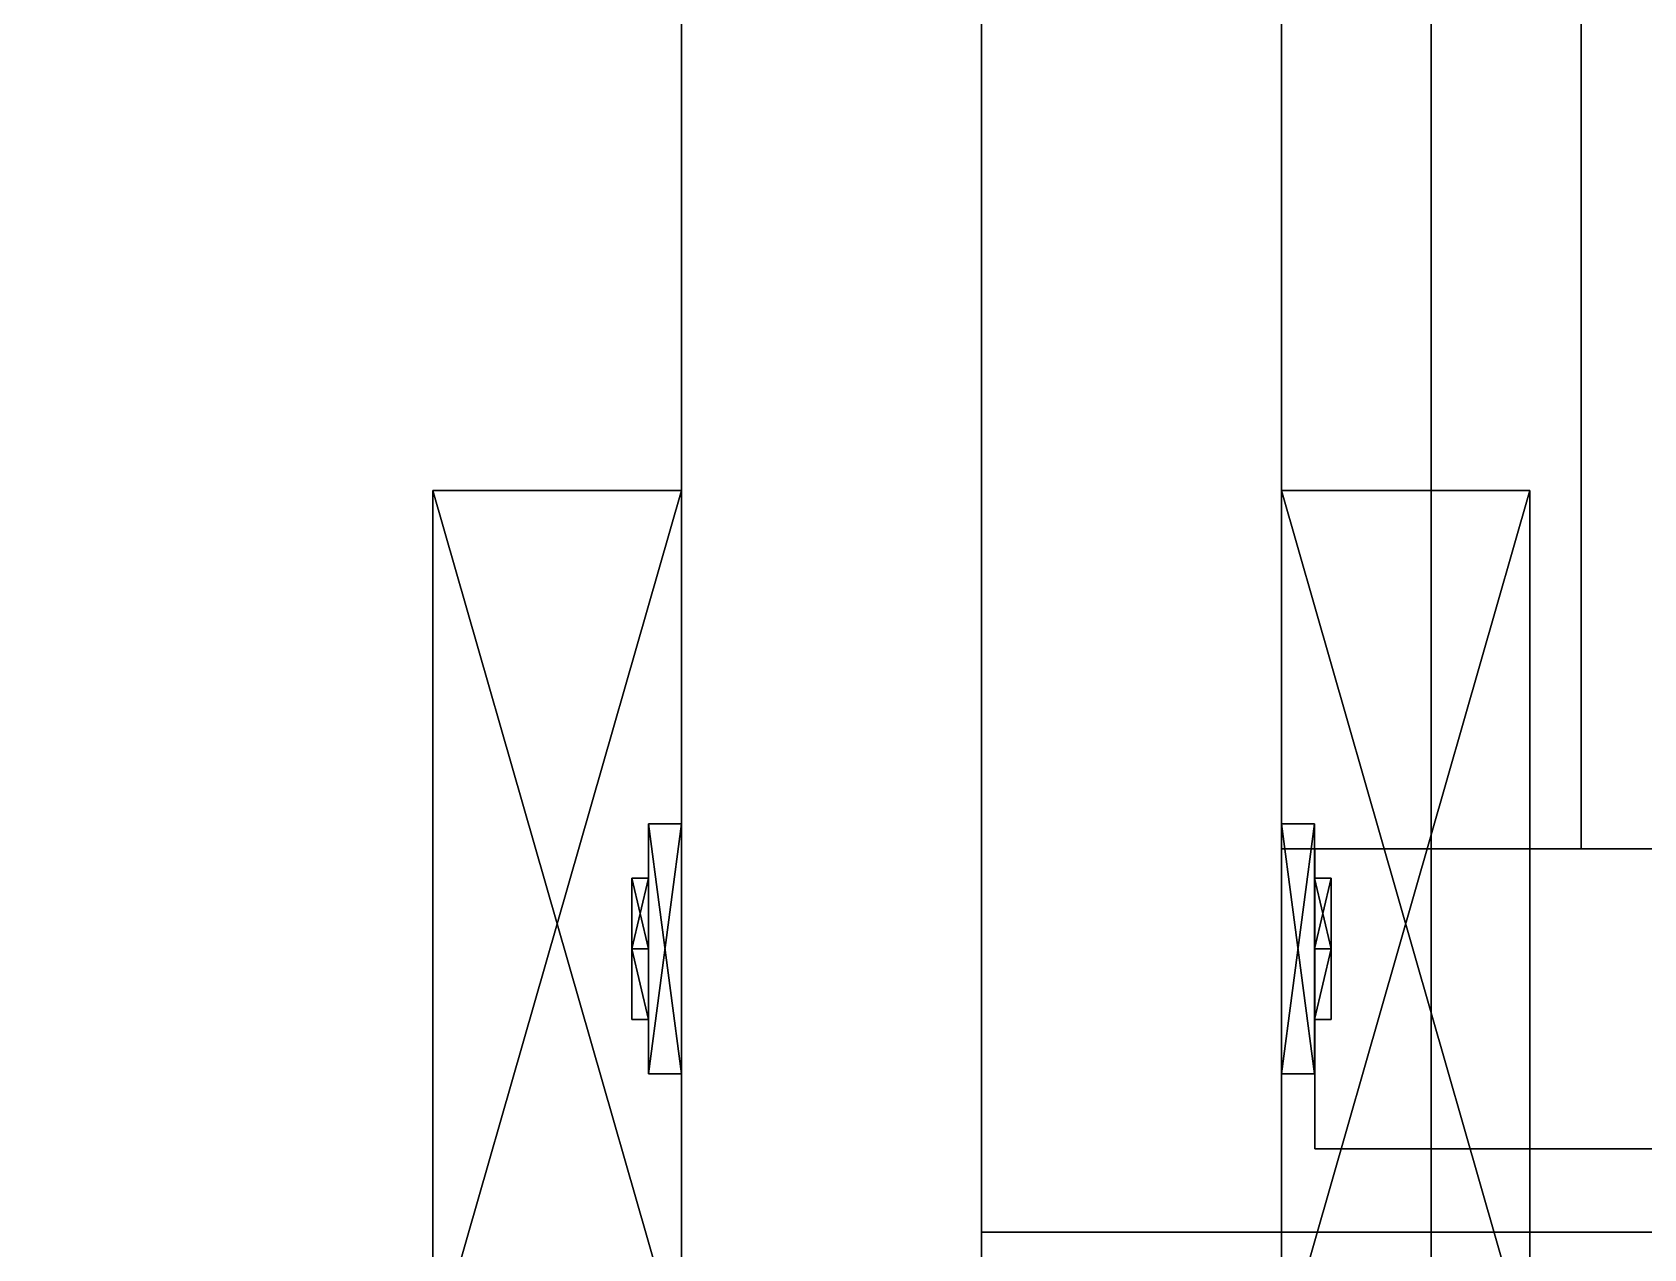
# Model space of a CAD drawing. Extents: x 0 to 6014, y -2463 to 0.
# Drawn here: x 1601 to 1697.8, y -611 to -538 of the extents above; entities that cross this region are included whole.
import ezdxf

# ---------------------------------------------------------------- set-up
doc = ezdxf.new("R2010")
doc.units = 0
for name, color, linetype in [('LAYER0', 7, 'CONTINUOUS'), ('LAYER1', 7, 'CONTINUOUS'), ('LAYER179', 7, 'CONTINUOUS'), ('LAYER180', 7, 'CONTINUOUS'), ('LAYER182', 7, 'CONTINUOUS'), ('LAYER209', 253, 'CONTINUOUS'), ('LAYER211', 253, 'CONTINUOUS'), ('LAYER227', 7, 'CONTINUOUS'), ('LAYER228', 7, 'CONTINUOUS'), ('LAYER230', 7, 'CONTINUOUS'), ('LAYER244', 251, 'CONTINUOUS'), ('LAYER278', 251, 'CONTINUOUS'), ('LAYER279', 251, 'CONTINUOUS'), ('LAYER288', 34, 'CONTINUOUS'), ('LAYER301', 34, 'CONTINUOUS'), ('LAYER302', 34, 'CONTINUOUS'), ('LAYER304', 34, 'CONTINUOUS'), ('LAYER314', 253, 'CONTINUOUS'), ('LAYER316', 253, 'CONTINUOUS'), ('LAYER319', 253, 'CONTINUOUS'), ('LAYER380', 34, 'CONTINUOUS'), ('LAYER383', 7, 'CONTINUOUS'), ('LAYER394', 7, 'CONTINUOUS'), ('LAYER404', 7, 'CONTINUOUS'), ('LAYER407', 7, 'CONTINUOUS'), ('LAYER565', 7, 'CONTINUOUS')]:
    doc.layers.add(name, color=color, linetype=linetype)

msp = doc.modelspace()

# ---------------------------------------------------------------- linework, layer by layer
at = {"layer": 'LAYER0'}
for points, invisible_edges in [([(1510, -275), (4585, -10), (2107, -1850), (1510, -275)], 7), ([(1510, -275, 5), (2107, -1850, 5), (1510, -10, 5), (1510, -275, 5)], 3), ([(1510, -10, 5), (2107, -1850, 5), (4585, -10, 5), (1510, -10, 5)], 3), ([(2107, -1850, 5), (0, -20, 5), (0, -1850, 5), (2107, -1850, 5)], 1), ([(0, -20, 5), (2107, -1850, 5), (1065, -275, 5), (0, -20, 5)], 7), ([(0, -1850), (1065, -275), (2107, -1850), (0, -1850)], 3), ([(2107, -1850), (1065, -275), (1510, -275), (2107, -1850)], 5), ([(1065, -275, 5), (2107, -1850, 5), (1510, -275, 5), (1065, -275, 5)], 3)]:
    msp.add_3dface(points, dxfattribs=dict(at, invisible_edges=invisible_edges))
at = {"layer": 'LAYER179', "invisible_edges": 1}
for points in [[(1676, -160, 2384), (2537, -630, 2384), (2537, -160, 2384), (1676, -160, 2384)], [(2537, -630, 2384), (1676, -160, 2384), (1676, -630, 2384), (2537, -630, 2384)], [(1676, -160, 2384), (1676, -630, 2366), (1676, -630, 2384), (1676, -160, 2384)], [(1676, -630, 2366), (1676, -160, 2384), (1676, -160, 2366), (1676, -630, 2366)], [(1676, -630, 2366), (2537, -160, 2366), (2537, -630, 2366), (1676, -630, 2366)], [(2537, -160, 2366), (1676, -630, 2366), (1676, -160, 2366), (2537, -160, 2366)]]:
    msp.add_3dface(points, dxfattribs=at)
at = {"layer": 'LAYER180', "invisible_edges": 1}
for points in [[(2537, -160, 1906), (1676, -630, 1906), (1676, -160, 1906), (2537, -160, 1906)], [(1676, -630, 1906), (2537, -160, 1906), (2537, -630, 1906), (1676, -630, 1906)], [(1676, -160, 1924), (1676, -630, 1906), (1676, -630, 1924), (1676, -160, 1924)], [(1676, -630, 1906), (1676, -160, 1924), (1676, -160, 1906), (1676, -630, 1906)], [(2537, -630, 1924), (1676, -160, 1924), (1676, -630, 1924), (2537, -630, 1924)], [(1676, -160, 1924), (2537, -630, 1924), (2537, -160, 1924), (1676, -160, 1924)]]:
    msp.add_3dface(points, dxfattribs=at)
at = {"layer": 'LAYER182', "invisible_edges": 1}
for points in [[(1658, -160, 1905), (1676, -630, 1905), (1658, -630, 1905), (1658, -160, 1905)], [(1676, -630, 1905), (1658, -160, 1905), (1676, -160, 1905), (1676, -630, 1905)], [(1676, -160, 2385), (1658, -630, 2385), (1676, -630, 2385), (1676, -160, 2385)], [(1658, -630, 2385), (1676, -160, 2385), (1658, -160, 2385), (1658, -630, 2385)], [(1658, -630, 2385), (1658, -160, 1905), (1658, -630, 1905), (1658, -630, 2385)], [(1658, -160, 1905), (1658, -630, 2385), (1658, -160, 2385), (1658, -160, 1905)], [(1676, -160, 2385), (1676, -630, 1905), (1676, -160, 1905), (1676, -160, 2385)], [(1676, -630, 1905), (1676, -160, 2385), (1676, -630, 2385), (1676, -630, 1905)]]:
    msp.add_3dface(points, dxfattribs=at)
at = {"layer": 'LAYER209'}
for points in [[(1676, -565.5, 2001.217), (1690.921, -617.5, 2001.217), (1676, -617.5, 2001.217), (1676, -565.5, 2001.217)], [(1690.921, -565.5, 2001.217), (1690.921, -617.5, 2001.217), (1676, -565.5, 2001.217), (1690.921, -565.5, 2001.217)], [(1676, -565.5, 2014.783), (1690.921, -565.5, 2001.217), (1676, -565.5, 2001.217), (1676, -565.5, 2014.783)], [(1690.921, -565.5, 2014.783), (1690.921, -565.5, 2001.217), (1676, -565.5, 2014.783), (1690.921, -565.5, 2014.783)], [(1676, -617.5, 2014.783), (1690.921, -565.5, 2014.783), (1676, -565.5, 2014.783), (1676, -617.5, 2014.783)], [(1690.921, -617.5, 2014.783), (1690.921, -565.5, 2014.783), (1676, -617.5, 2014.783), (1690.921, -617.5, 2014.783)], [(1690.921, -565.5, 2001.217), (1690.921, -617.5, 2014.783), (1690.921, -617.5, 2001.217), (1690.921, -565.5, 2001.217)], [(1690.921, -565.5, 2014.783), (1690.921, -617.5, 2014.783), (1690.921, -565.5, 2001.217), (1690.921, -565.5, 2014.783)], [(1676, -585.5, 2034), (1676, -600.5, 2034), (1677.99, -600.5, 2034), (1676, -585.5, 2034)], [(1677.99, -585.5, 2034), (1676, -585.5, 2034), (1677.99, -600.5, 2034), (1677.99, -585.5, 2034)], [(1676, -585.5, 1982), (1676, -585.5, 2034), (1677.99, -585.5, 2034), (1676, -585.5, 1982)], [(1677.99, -585.5, 1982), (1676, -585.5, 1982), (1677.99, -585.5, 2034), (1677.99, -585.5, 1982)], [(1676, -600.5, 1982), (1676, -585.5, 1982), (1677.99, -585.5, 1982), (1676, -600.5, 1982)], [(1677.99, -600.5, 1982), (1676, -600.5, 1982), (1677.99, -585.5, 1982), (1677.99, -600.5, 1982)], [(1677.99, -585.5, 2034), (1677.99, -600.5, 2034), (1677.99, -600.5, 1982), (1677.99, -585.5, 2034)], [(1677.99, -585.5, 1982), (1677.99, -585.5, 2034), (1677.99, -600.5, 1982), (1677.99, -585.5, 1982)], [(1677.99, -593, 2021.291), (1678.984, -588.7573, 2026.087), (1678.984, -593, 2021.291), (1677.99, -593, 2021.291)], [(1677.99, -588.7573, 2026.087), (1678.984, -588.7573, 2026.087), (1677.99, -593, 2021.291), (1677.99, -588.7573, 2026.087)], [(1677.99, -588.7573, 2026.087), (1678.984, -593, 2030.883), (1678.984, -588.7573, 2026.087), (1677.99, -588.7573, 2026.087)], [(1677.99, -593, 2030.883), (1678.984, -593, 2030.883), (1677.99, -588.7573, 2026.087), (1677.99, -593, 2030.883)], [(1677.99, -593, 2021.291), (1677.99, -588.7573, 2026.087), (1677.99, -593, 2030.883), (1677.99, -593, 2021.291)], [(1677.99, -593, 1985.117), (1678.984, -588.7573, 1989.913), (1678.984, -593, 1985.117), (1677.99, -593, 1985.117)], [(1677.99, -588.7573, 1989.913), (1678.984, -588.7573, 1989.913), (1677.99, -593, 1985.117), (1677.99, -588.7573, 1989.913)], [(1677.99, -588.7573, 1989.913), (1678.984, -593, 1994.709), (1678.984, -588.7573, 1989.913), (1677.99, -588.7573, 1989.913)], [(1677.99, -593, 1994.709), (1678.984, -593, 1994.709), (1677.99, -588.7573, 1989.913), (1677.99, -593, 1994.709)], [(1677.99, -593, 1985.117), (1677.99, -588.7573, 1989.913), (1677.99, -593, 1994.709), (1677.99, -593, 1985.117)], [(1678.984, -597.2427, 2026.087), (1678.984, -588.7573, 2026.087), (1678.984, -593, 2030.883), (1678.984, -597.2427, 2026.087)], [(1678.984, -593, 2021.291), (1678.984, -588.7573, 2026.087), (1678.984, -597.2427, 2026.087), (1678.984, -593, 2021.291)], [(1678.984, -597.2427, 1989.913), (1678.984, -588.7573, 1989.913), (1678.984, -593, 1994.709), (1678.984, -597.2427, 1989.913)], [(1678.984, -593, 1985.117), (1678.984, -588.7573, 1989.913), (1678.984, -597.2427, 1989.913), (1678.984, -593, 1985.117)], [(1677.99, -597.2427, 2026.087), (1678.984, -593, 2021.291), (1678.984, -597.2427, 2026.087), (1677.99, -597.2427, 2026.087)], [(1677.99, -593, 2021.291), (1678.984, -593, 2021.291), (1677.99, -597.2427, 2026.087), (1677.99, -593, 2021.291)], [(1677.99, -597.2427, 2026.087), (1677.99, -593, 2021.291), (1677.99, -593, 2030.883), (1677.99, -597.2427, 2026.087)], [(1677.99, -597.2427, 2026.087), (1678.984, -593, 2030.883), (1677.99, -593, 2030.883), (1677.99, -597.2427, 2026.087)], [(1678.984, -597.2427, 2026.087), (1678.984, -593, 2030.883), (1677.99, -597.2427, 2026.087), (1678.984, -597.2427, 2026.087)], [(1677.99, -597.2427, 1989.913), (1678.984, -593, 1985.117), (1678.984, -597.2427, 1989.913), (1677.99, -597.2427, 1989.913)], [(1677.99, -593, 1985.117), (1678.984, -593, 1985.117), (1677.99, -597.2427, 1989.913), (1677.99, -593, 1985.117)], [(1677.99, -597.2427, 1989.913), (1677.99, -593, 1985.117), (1677.99, -593, 1994.709), (1677.99, -597.2427, 1989.913)], [(1677.99, -597.2427, 1989.913), (1678.984, -593, 1994.709), (1677.99, -593, 1994.709), (1677.99, -597.2427, 1989.913)], [(1678.984, -597.2427, 1989.913), (1678.984, -593, 1994.709), (1677.99, -597.2427, 1989.913), (1678.984, -597.2427, 1989.913)], [(1677.99, -600.5, 2034), (1676, -600.5, 2034), (1676, -600.5, 1982), (1677.99, -600.5, 2034)], [(1677.99, -600.5, 1982), (1677.99, -600.5, 2034), (1676, -600.5, 1982), (1677.99, -600.5, 1982)]]:
    msp.add_3dface(points, dxfattribs=at)
at = {"layer": 'LAYER211'}
for points in [[(1676, -565.5, 2275.217), (1690.921, -617.5, 2275.217), (1676, -617.5, 2275.217), (1676, -565.5, 2275.217)], [(1690.921, -565.5, 2275.217), (1690.921, -617.5, 2275.217), (1676, -565.5, 2275.217), (1690.921, -565.5, 2275.217)], [(1676, -565.5, 2288.783), (1690.921, -565.5, 2275.217), (1676, -565.5, 2275.217), (1676, -565.5, 2288.783)], [(1690.921, -565.5, 2288.783), (1690.921, -565.5, 2275.217), (1676, -565.5, 2288.783), (1690.921, -565.5, 2288.783)], [(1676, -617.5, 2288.783), (1690.921, -565.5, 2288.783), (1676, -565.5, 2288.783), (1676, -617.5, 2288.783)], [(1690.921, -617.5, 2288.783), (1690.921, -565.5, 2288.783), (1676, -617.5, 2288.783), (1690.921, -617.5, 2288.783)], [(1690.921, -565.5, 2275.217), (1690.921, -617.5, 2288.783), (1690.921, -617.5, 2275.217), (1690.921, -565.5, 2275.217)], [(1690.921, -565.5, 2288.783), (1690.921, -617.5, 2288.783), (1690.921, -565.5, 2275.217), (1690.921, -565.5, 2288.783)], [(1676, -585.5, 2308), (1676, -600.5, 2308), (1677.99, -600.5, 2308), (1676, -585.5, 2308)], [(1677.99, -585.5, 2308), (1676, -585.5, 2308), (1677.99, -600.5, 2308), (1677.99, -585.5, 2308)], [(1676, -585.5, 2256), (1676, -585.5, 2308), (1677.99, -585.5, 2308), (1676, -585.5, 2256)], [(1677.99, -585.5, 2256), (1676, -585.5, 2256), (1677.99, -585.5, 2308), (1677.99, -585.5, 2256)], [(1676, -600.5, 2256), (1676, -585.5, 2256), (1677.99, -585.5, 2256), (1676, -600.5, 2256)], [(1677.99, -600.5, 2256), (1676, -600.5, 2256), (1677.99, -585.5, 2256), (1677.99, -600.5, 2256)], [(1677.99, -585.5, 2308), (1677.99, -600.5, 2308), (1677.99, -600.5, 2256), (1677.99, -585.5, 2308)], [(1677.99, -585.5, 2256), (1677.99, -585.5, 2308), (1677.99, -600.5, 2256), (1677.99, -585.5, 2256)], [(1677.99, -593, 2295.291), (1678.984, -588.7573, 2300.087), (1678.984, -593, 2295.291), (1677.99, -593, 2295.291)], [(1677.99, -588.7573, 2300.087), (1678.984, -588.7573, 2300.087), (1677.99, -593, 2295.291), (1677.99, -588.7573, 2300.087)], [(1677.99, -588.7573, 2300.087), (1678.984, -593, 2304.883), (1678.984, -588.7573, 2300.087), (1677.99, -588.7573, 2300.087)], [(1677.99, -593, 2304.883), (1678.984, -593, 2304.883), (1677.99, -588.7573, 2300.087), (1677.99, -593, 2304.883)], [(1677.99, -593, 2295.291), (1677.99, -588.7573, 2300.087), (1677.99, -593, 2304.883), (1677.99, -593, 2295.291)], [(1677.99, -593, 2259.117), (1678.984, -588.7573, 2263.913), (1678.984, -593, 2259.117), (1677.99, -593, 2259.117)], [(1677.99, -588.7573, 2263.913), (1678.984, -588.7573, 2263.913), (1677.99, -593, 2259.117), (1677.99, -588.7573, 2263.913)], [(1677.99, -588.7573, 2263.913), (1678.984, -593, 2268.709), (1678.984, -588.7573, 2263.913), (1677.99, -588.7573, 2263.913)], [(1677.99, -593, 2268.709), (1678.984, -593, 2268.709), (1677.99, -588.7573, 2263.913), (1677.99, -593, 2268.709)], [(1677.99, -593, 2259.117), (1677.99, -588.7573, 2263.913), (1677.99, -593, 2268.709), (1677.99, -593, 2259.117)], [(1678.984, -597.2427, 2300.087), (1678.984, -588.7573, 2300.087), (1678.984, -593, 2304.883), (1678.984, -597.2427, 2300.087)], [(1678.984, -593, 2295.291), (1678.984, -588.7573, 2300.087), (1678.984, -597.2427, 2300.087), (1678.984, -593, 2295.291)], [(1678.984, -597.2427, 2263.913), (1678.984, -588.7573, 2263.913), (1678.984, -593, 2268.709), (1678.984, -597.2427, 2263.913)], [(1678.984, -593, 2259.117), (1678.984, -588.7573, 2263.913), (1678.984, -597.2427, 2263.913), (1678.984, -593, 2259.117)], [(1677.99, -597.2427, 2300.087), (1678.984, -593, 2295.291), (1678.984, -597.2427, 2300.087), (1677.99, -597.2427, 2300.087)], [(1677.99, -593, 2295.291), (1678.984, -593, 2295.291), (1677.99, -597.2427, 2300.087), (1677.99, -593, 2295.291)], [(1677.99, -597.2427, 2300.087), (1677.99, -593, 2295.291), (1677.99, -593, 2304.883), (1677.99, -597.2427, 2300.087)], [(1677.99, -597.2427, 2300.087), (1678.984, -593, 2304.883), (1677.99, -593, 2304.883), (1677.99, -597.2427, 2300.087)], [(1678.984, -597.2427, 2300.087), (1678.984, -593, 2304.883), (1677.99, -597.2427, 2300.087), (1678.984, -597.2427, 2300.087)], [(1677.99, -597.2427, 2263.913), (1678.984, -593, 2259.117), (1678.984, -597.2427, 2263.913), (1677.99, -597.2427, 2263.913)], [(1677.99, -593, 2259.117), (1678.984, -593, 2259.117), (1677.99, -597.2427, 2263.913), (1677.99, -593, 2259.117)], [(1677.99, -597.2427, 2263.913), (1677.99, -593, 2259.117), (1677.99, -593, 2268.709), (1677.99, -597.2427, 2263.913)], [(1677.99, -597.2427, 2263.913), (1678.984, -593, 2268.709), (1677.99, -593, 2268.709), (1677.99, -597.2427, 2263.913)], [(1678.984, -597.2427, 2263.913), (1678.984, -593, 2268.709), (1677.99, -597.2427, 2263.913), (1678.984, -597.2427, 2263.913)], [(1677.99, -600.5, 2308), (1676, -600.5, 2308), (1676, -600.5, 2256), (1677.99, -600.5, 2308)], [(1677.99, -600.5, 2256), (1677.99, -600.5, 2308), (1676, -600.5, 2256), (1677.99, -600.5, 2256)]]:
    msp.add_3dface(points, dxfattribs=at)
at = {"layer": 'LAYER227', "invisible_edges": 1}
for points in [[(1694, -160, 1886), (2418, -587, 1886), (2418, -160, 1886), (1694, -160, 1886)], [(2418, -587, 1886), (1694, -160, 1886), (1694, -587, 1886), (2418, -587, 1886)], [(1694, -160, 1886), (1694, -587, 1868), (1694, -587, 1886), (1694, -160, 1886)], [(1694, -587, 1868), (1694, -160, 1886), (1694, -160, 1868), (1694, -587, 1868)], [(1694, -587, 1868), (2418, -160, 1868), (2418, -587, 1868), (1694, -587, 1868)], [(2418, -160, 1868), (1694, -587, 1868), (1694, -160, 1868), (2418, -160, 1868)], [(1694, -587, 1868), (2418, -587, 1886), (1694, -587, 1886), (1694, -587, 1868)], [(2418, -587, 1886), (1694, -587, 1868), (2418, -587, 1868), (2418, -587, 1886)]]:
    msp.add_3dface(points, dxfattribs=at)
at = {"layer": 'LAYER228', "invisible_edges": 1}
for points in [[(2418, -160, 1488), (1694, -587, 1488), (1694, -160, 1488), (2418, -160, 1488)], [(1694, -587, 1488), (2418, -160, 1488), (2418, -587, 1488), (1694, -587, 1488)], [(1694, -160, 1506), (1694, -587, 1488), (1694, -587, 1506), (1694, -160, 1506)], [(1694, -587, 1488), (1694, -160, 1506), (1694, -160, 1488), (1694, -587, 1488)], [(2418, -587, 1506), (1694, -160, 1506), (1694, -587, 1506), (2418, -587, 1506)], [(1694, -160, 1506), (2418, -587, 1506), (2418, -160, 1506), (1694, -160, 1506)], [(2418, -587, 1506), (1694, -587, 1488), (2418, -587, 1488), (2418, -587, 1506)], [(1694, -587, 1488), (2418, -587, 1506), (1694, -587, 1506), (1694, -587, 1488)]]:
    msp.add_3dface(points, dxfattribs=at)
at = {"layer": 'LAYER230', "invisible_edges": 1}
for points in [[(1676, -160, 1487), (1694, -587, 1487), (1676, -587, 1487), (1676, -160, 1487)], [(1694, -587, 1487), (1676, -160, 1487), (1694, -160, 1487), (1694, -587, 1487)], [(1694, -160, 1887), (1676, -587, 1887), (1694, -587, 1887), (1694, -160, 1887)], [(1676, -587, 1887), (1694, -160, 1887), (1676, -160, 1887), (1676, -587, 1887)], [(1676, -587, 1887), (1676, -160, 1487), (1676, -587, 1487), (1676, -587, 1887)], [(1676, -160, 1487), (1676, -587, 1887), (1676, -160, 1887), (1676, -160, 1487)], [(1694, -160, 1887), (1694, -587, 1487), (1694, -160, 1487), (1694, -160, 1887)], [(1694, -587, 1487), (1694, -160, 1887), (1694, -587, 1887), (1694, -587, 1487)], [(1676, -587, 1887), (1694, -587, 1487), (1694, -587, 1887), (1676, -587, 1887)], [(1694, -587, 1487), (1676, -587, 1887), (1676, -587, 1487), (1694, -587, 1487)]]:
    msp.add_3dface(points, dxfattribs=at)
at = {"layer": 'LAYER244', "invisible_edges": 1}
for points in [[(2434, -587, 1491), (1678, -587, 1884), (2434, -587, 1884), (2434, -587, 1491)], [(1678, -587, 1884), (2434, -587, 1491), (1678, -587, 1491), (1678, -587, 1884)], [(2434, -605, 1884), (1678, -587, 1884), (1678, -605, 1884), (2434, -605, 1884)], [(1678, -587, 1884), (2434, -605, 1884), (2434, -587, 1884), (1678, -587, 1884)], [(1678, -605, 1491), (1678, -587, 1884), (1678, -587, 1491), (1678, -605, 1491)], [(1678, -587, 1884), (1678, -605, 1491), (1678, -605, 1884), (1678, -587, 1884)], [(2434, -587, 1491), (1678, -605, 1491), (1678, -587, 1491), (2434, -587, 1491)], [(1678, -605, 1491), (2434, -587, 1491), (2434, -605, 1491), (1678, -605, 1491)], [(1678, -605, 1491), (2434, -605, 1884), (1678, -605, 1884), (1678, -605, 1491)], [(2434, -605, 1884), (1678, -605, 1491), (2434, -605, 1491), (2434, -605, 1884)]]:
    msp.add_3dface(points, dxfattribs=at)
at = {"layer": 'LAYER278', "invisible_edges": 1}
for points in [[(1658, -500, 1487), (1676, -610, 1487), (1658, -610, 1487), (1658, -500, 1487)], [(1676, -610, 1487), (1658, -500, 1487), (1676, -500, 1487), (1676, -610, 1487)], [(1676, -500, 1887), (1658, -610, 1887), (1676, -610, 1887), (1676, -500, 1887)], [(1658, -610, 1887), (1676, -500, 1887), (1658, -500, 1887), (1658, -610, 1887)], [(1658, -610, 1887), (1658, -500, 1487), (1658, -610, 1487), (1658, -610, 1887)], [(1658, -500, 1487), (1658, -610, 1887), (1658, -500, 1887), (1658, -500, 1487)], [(1676, -500, 1887), (1676, -610, 1487), (1676, -500, 1487), (1676, -500, 1887)], [(1676, -610, 1487), (1676, -500, 1887), (1676, -610, 1887), (1676, -610, 1487)], [(1658, -610, 1887), (1676, -610, 1487), (1676, -610, 1887), (1658, -610, 1887)], [(1676, -610, 1487), (1658, -610, 1887), (1658, -610, 1487), (1676, -610, 1487)]]:
    msp.add_3dface(points, dxfattribs=at)
at = {"layer": 'LAYER279', "invisible_edges": 1}
for points in [[(1658, -160, 1487), (2436, -610, 1487), (2436, -160, 1487), (1658, -160, 1487)], [(2436, -610, 1487), (1658, -160, 1487), (1658, -610, 1487), (2436, -610, 1487)], [(1658, -160, 1487), (1658, -610, 1469), (1658, -610, 1487), (1658, -160, 1487)], [(1658, -610, 1469), (1658, -160, 1487), (1658, -160, 1469), (1658, -610, 1469)], [(1658, -610, 1469), (2436, -160, 1469), (2436, -610, 1469), (1658, -610, 1469)], [(2436, -160, 1469), (1658, -610, 1469), (1658, -160, 1469), (2436, -160, 1469)], [(1658, -610, 1469), (2436, -610, 1487), (1658, -610, 1487), (1658, -610, 1469)], [(2436, -610, 1487), (1658, -610, 1469), (2436, -610, 1469), (2436, -610, 1487)]]:
    msp.add_3dface(points, dxfattribs=at)
at = {"layer": 'LAYER288', "invisible_edges": 1}
for points in [[(1658, -480, 1905), (3452, -630, 1905), (3452, -480, 1905), (1658, -480, 1905)], [(3452, -630, 1905), (1658, -480, 1905), (1658, -630, 1905), (3452, -630, 1905)], [(1658, -480, 1905), (1658, -630, 1887), (1658, -630, 1905), (1658, -480, 1905)], [(1658, -630, 1887), (1658, -480, 1905), (1658, -480, 1887), (1658, -630, 1887)], [(1658, -630, 1887), (3452, -480, 1887), (3452, -630, 1887), (1658, -630, 1887)], [(3452, -480, 1887), (1658, -630, 1887), (1658, -480, 1887), (3452, -480, 1887)]]:
    msp.add_3dface(points, dxfattribs=at)
at = {"layer": 'LAYER301', "invisible_edges": 1}
for points in [[(1640, -430, 1373), (956, -630, 1373), (956, -430, 1373), (1640, -430, 1373)], [(956, -630, 1373), (1640, -430, 1373), (1640, -630, 1373), (956, -630, 1373)], [(1640, -630, 1391), (956, -430, 1391), (956, -630, 1391), (1640, -630, 1391)], [(956, -430, 1391), (1640, -630, 1391), (1640, -430, 1391), (956, -430, 1391)], [(1640, -430, 1373), (1640, -630, 1391), (1640, -630, 1373), (1640, -430, 1373)], [(1640, -630, 1391), (1640, -430, 1373), (1640, -430, 1391), (1640, -630, 1391)]]:
    msp.add_3dface(points, dxfattribs=at)
at = {"layer": 'LAYER302', "invisible_edges": 1}
for points in [[(956, -430, 2382), (1640, -630, 2382), (1640, -430, 2382), (956, -430, 2382)], [(1640, -630, 2382), (956, -430, 2382), (956, -630, 2382), (1640, -630, 2382)], [(956, -630, 2364), (1640, -430, 2364), (1640, -630, 2364), (956, -630, 2364)], [(1640, -430, 2364), (956, -630, 2364), (956, -430, 2364), (1640, -430, 2364)], [(1640, -430, 2364), (1640, -630, 2382), (1640, -630, 2364), (1640, -430, 2364)], [(1640, -630, 2382), (1640, -430, 2364), (1640, -430, 2382), (1640, -630, 2382)]]:
    msp.add_3dface(points, dxfattribs=at)
at = {"layer": 'LAYER304', "invisible_edges": 1}
for points in [[(1640, -430, 1372), (1640, -630, 2383), (1640, -430, 2383), (1640, -430, 1372)], [(1640, -630, 2383), (1640, -430, 1372), (1640, -630, 1372), (1640, -630, 2383)], [(1640, -430, 1372), (1658, -630, 1372), (1640, -630, 1372), (1640, -430, 1372)], [(1658, -630, 1372), (1640, -430, 1372), (1658, -430, 1372), (1658, -630, 1372)], [(1658, -430, 2383), (1640, -630, 2383), (1658, -630, 2383), (1658, -430, 2383)], [(1640, -630, 2383), (1658, -430, 2383), (1640, -430, 2383), (1640, -630, 2383)], [(1658, -630, 1372), (1658, -430, 2383), (1658, -630, 2383), (1658, -630, 1372)], [(1658, -430, 2383), (1658, -630, 1372), (1658, -430, 1372), (1658, -430, 2383)]]:
    msp.add_3dface(points, dxfattribs=at)
at = {"layer": 'LAYER314'}
for points in [[(1640, -617.5, 1468.217), (1625.079, -617.5, 1468.217), (1640, -565.5, 1468.217), (1640, -617.5, 1468.217)], [(1640, -565.5, 1468.217), (1625.079, -617.5, 1468.217), (1625.079, -565.5, 1468.217), (1640, -565.5, 1468.217)], [(1640, -565.5, 1468.217), (1625.079, -565.5, 1468.217), (1640, -565.5, 1481.783), (1640, -565.5, 1468.217)], [(1640, -565.5, 1481.783), (1625.079, -565.5, 1468.217), (1625.079, -565.5, 1481.783), (1640, -565.5, 1481.783)], [(1640, -565.5, 1481.783), (1625.079, -565.5, 1481.783), (1640, -617.5, 1481.783), (1640, -565.5, 1481.783)], [(1640, -617.5, 1481.783), (1625.079, -565.5, 1481.783), (1625.079, -617.5, 1481.783), (1640, -617.5, 1481.783)], [(1625.079, -617.5, 1468.217), (1625.079, -617.5, 1481.783), (1625.079, -565.5, 1468.217), (1625.079, -617.5, 1468.217)], [(1625.079, -565.5, 1468.217), (1625.079, -617.5, 1481.783), (1625.079, -565.5, 1481.783), (1625.079, -565.5, 1468.217)], [(1638.01, -600.5, 1501), (1640, -600.5, 1501), (1640, -585.5, 1501), (1638.01, -600.5, 1501)], [(1638.01, -600.5, 1501), (1640, -585.5, 1501), (1638.01, -585.5, 1501), (1638.01, -600.5, 1501)], [(1638.01, -585.5, 1501), (1640, -585.5, 1501), (1640, -585.5, 1449), (1638.01, -585.5, 1501)], [(1638.01, -585.5, 1501), (1640, -585.5, 1449), (1638.01, -585.5, 1449), (1638.01, -585.5, 1501)], [(1638.01, -585.5, 1449), (1640, -585.5, 1449), (1640, -600.5, 1449), (1638.01, -585.5, 1449)], [(1638.01, -585.5, 1449), (1640, -600.5, 1449), (1638.01, -600.5, 1449), (1638.01, -585.5, 1449)], [(1638.01, -600.5, 1449), (1638.01, -600.5, 1501), (1638.01, -585.5, 1501), (1638.01, -600.5, 1449)], [(1638.01, -600.5, 1449), (1638.01, -585.5, 1501), (1638.01, -585.5, 1449), (1638.01, -600.5, 1449)], [(1637.016, -593, 1488.291), (1637.016, -588.7573, 1493.087), (1638.01, -593, 1488.291), (1637.016, -593, 1488.291)], [(1638.01, -593, 1488.291), (1637.016, -588.7573, 1493.087), (1638.01, -588.7573, 1493.087), (1638.01, -593, 1488.291)], [(1637.016, -588.7573, 1493.087), (1637.016, -593, 1497.883), (1638.01, -588.7573, 1493.087), (1637.016, -588.7573, 1493.087)], [(1638.01, -588.7573, 1493.087), (1637.016, -593, 1497.883), (1638.01, -593, 1497.883), (1638.01, -588.7573, 1493.087)], [(1637.016, -593, 1497.883), (1637.016, -588.7573, 1493.087), (1637.016, -597.2427, 1493.087), (1637.016, -593, 1497.883)], [(1637.016, -597.2427, 1493.087), (1637.016, -588.7573, 1493.087), (1637.016, -593, 1488.291), (1637.016, -597.2427, 1493.087)], [(1637.016, -593, 1452.117), (1637.016, -588.7573, 1456.913), (1638.01, -593, 1452.117), (1637.016, -593, 1452.117)], [(1638.01, -593, 1452.117), (1637.016, -588.7573, 1456.913), (1638.01, -588.7573, 1456.913), (1638.01, -593, 1452.117)], [(1637.016, -588.7573, 1456.913), (1637.016, -593, 1461.709), (1638.01, -588.7573, 1456.913), (1637.016, -588.7573, 1456.913)], [(1638.01, -588.7573, 1456.913), (1637.016, -593, 1461.709), (1638.01, -593, 1461.709), (1638.01, -588.7573, 1456.913)], [(1637.016, -593, 1461.709), (1637.016, -588.7573, 1456.913), (1637.016, -597.2427, 1456.913), (1637.016, -593, 1461.709)], [(1637.016, -597.2427, 1456.913), (1637.016, -588.7573, 1456.913), (1637.016, -593, 1452.117), (1637.016, -597.2427, 1456.913)], [(1638.01, -593, 1497.883), (1638.01, -588.7573, 1493.087), (1638.01, -593, 1488.291), (1638.01, -593, 1497.883)], [(1638.01, -593, 1461.709), (1638.01, -588.7573, 1456.913), (1638.01, -593, 1452.117), (1638.01, -593, 1461.709)], [(1637.016, -597.2427, 1493.087), (1637.016, -593, 1488.291), (1638.01, -597.2427, 1493.087), (1637.016, -597.2427, 1493.087)], [(1638.01, -597.2427, 1493.087), (1637.016, -593, 1488.291), (1638.01, -593, 1488.291), (1638.01, -597.2427, 1493.087)], [(1638.01, -593, 1497.883), (1637.016, -593, 1497.883), (1638.01, -597.2427, 1493.087), (1638.01, -593, 1497.883)], [(1638.01, -597.2427, 1493.087), (1637.016, -593, 1497.883), (1637.016, -597.2427, 1493.087), (1638.01, -597.2427, 1493.087)], [(1637.016, -597.2427, 1456.913), (1637.016, -593, 1452.117), (1638.01, -597.2427, 1456.913), (1637.016, -597.2427, 1456.913)], [(1638.01, -597.2427, 1456.913), (1637.016, -593, 1452.117), (1638.01, -593, 1452.117), (1638.01, -597.2427, 1456.913)], [(1638.01, -593, 1461.709), (1637.016, -593, 1461.709), (1638.01, -597.2427, 1456.913), (1638.01, -593, 1461.709)], [(1638.01, -597.2427, 1456.913), (1637.016, -593, 1461.709), (1637.016, -597.2427, 1456.913), (1638.01, -597.2427, 1456.913)], [(1638.01, -593, 1497.883), (1638.01, -593, 1488.291), (1638.01, -597.2427, 1493.087), (1638.01, -593, 1497.883)], [(1638.01, -593, 1461.709), (1638.01, -593, 1452.117), (1638.01, -597.2427, 1456.913), (1638.01, -593, 1461.709)], [(1640, -600.5, 1449), (1640, -600.5, 1501), (1638.01, -600.5, 1501), (1640, -600.5, 1449)], [(1640, -600.5, 1449), (1638.01, -600.5, 1501), (1638.01, -600.5, 1449), (1640, -600.5, 1449)]]:
    msp.add_3dface(points, dxfattribs=at)
at = {"layer": 'LAYER316'}
for points in [[(1640, -617.5, 1870.717), (1625.079, -617.5, 1870.717), (1640, -565.5, 1870.717), (1640, -617.5, 1870.717)], [(1640, -565.5, 1870.717), (1625.079, -617.5, 1870.717), (1625.079, -565.5, 1870.717), (1640, -565.5, 1870.717)], [(1640, -565.5, 1870.717), (1625.079, -565.5, 1870.717), (1640, -565.5, 1884.283), (1640, -565.5, 1870.717)], [(1640, -565.5, 1884.283), (1625.079, -565.5, 1870.717), (1625.079, -565.5, 1884.283), (1640, -565.5, 1884.283)], [(1640, -565.5, 1884.283), (1625.079, -565.5, 1884.283), (1640, -617.5, 1884.283), (1640, -565.5, 1884.283)], [(1640, -617.5, 1884.283), (1625.079, -565.5, 1884.283), (1625.079, -617.5, 1884.283), (1640, -617.5, 1884.283)], [(1625.079, -617.5, 1870.717), (1625.079, -617.5, 1884.283), (1625.079, -565.5, 1870.717), (1625.079, -617.5, 1870.717)], [(1625.079, -565.5, 1870.717), (1625.079, -617.5, 1884.283), (1625.079, -565.5, 1884.283), (1625.079, -565.5, 1870.717)], [(1638.01, -600.5, 1903.5), (1640, -600.5, 1903.5), (1640, -585.5, 1903.5), (1638.01, -600.5, 1903.5)], [(1638.01, -600.5, 1903.5), (1640, -585.5, 1903.5), (1638.01, -585.5, 1903.5), (1638.01, -600.5, 1903.5)], [(1638.01, -585.5, 1903.5), (1640, -585.5, 1903.5), (1640, -585.5, 1851.5), (1638.01, -585.5, 1903.5)], [(1638.01, -585.5, 1903.5), (1640, -585.5, 1851.5), (1638.01, -585.5, 1851.5), (1638.01, -585.5, 1903.5)], [(1638.01, -585.5, 1851.5), (1640, -585.5, 1851.5), (1640, -600.5, 1851.5), (1638.01, -585.5, 1851.5)], [(1638.01, -585.5, 1851.5), (1640, -600.5, 1851.5), (1638.01, -600.5, 1851.5), (1638.01, -585.5, 1851.5)], [(1638.01, -600.5, 1851.5), (1638.01, -600.5, 1903.5), (1638.01, -585.5, 1903.5), (1638.01, -600.5, 1851.5)], [(1638.01, -600.5, 1851.5), (1638.01, -585.5, 1903.5), (1638.01, -585.5, 1851.5), (1638.01, -600.5, 1851.5)], [(1637.016, -593, 1890.791), (1637.016, -588.7573, 1895.587), (1638.01, -593, 1890.791), (1637.016, -593, 1890.791)], [(1638.01, -593, 1890.791), (1637.016, -588.7573, 1895.587), (1638.01, -588.7573, 1895.587), (1638.01, -593, 1890.791)], [(1637.016, -588.7573, 1895.587), (1637.016, -593, 1900.383), (1638.01, -588.7573, 1895.587), (1637.016, -588.7573, 1895.587)], [(1638.01, -588.7573, 1895.587), (1637.016, -593, 1900.383), (1638.01, -593, 1900.383), (1638.01, -588.7573, 1895.587)], [(1637.016, -593, 1900.383), (1637.016, -588.7573, 1895.587), (1637.016, -597.2427, 1895.587), (1637.016, -593, 1900.383)], [(1637.016, -597.2427, 1895.587), (1637.016, -588.7573, 1895.587), (1637.016, -593, 1890.791), (1637.016, -597.2427, 1895.587)], [(1637.016, -593, 1854.617), (1637.016, -588.7573, 1859.413), (1638.01, -593, 1854.617), (1637.016, -593, 1854.617)], [(1638.01, -593, 1854.617), (1637.016, -588.7573, 1859.413), (1638.01, -588.7573, 1859.413), (1638.01, -593, 1854.617)], [(1637.016, -588.7573, 1859.413), (1637.016, -593, 1864.209), (1638.01, -588.7573, 1859.413), (1637.016, -588.7573, 1859.413)], [(1638.01, -588.7573, 1859.413), (1637.016, -593, 1864.209), (1638.01, -593, 1864.209), (1638.01, -588.7573, 1859.413)], [(1637.016, -593, 1864.209), (1637.016, -588.7573, 1859.413), (1637.016, -597.2427, 1859.413), (1637.016, -593, 1864.209)], [(1637.016, -597.2427, 1859.413), (1637.016, -588.7573, 1859.413), (1637.016, -593, 1854.617), (1637.016, -597.2427, 1859.413)], [(1638.01, -593, 1900.383), (1638.01, -588.7573, 1895.587), (1638.01, -593, 1890.791), (1638.01, -593, 1900.383)], [(1638.01, -593, 1864.209), (1638.01, -588.7573, 1859.413), (1638.01, -593, 1854.617), (1638.01, -593, 1864.209)], [(1637.016, -597.2427, 1895.587), (1637.016, -593, 1890.791), (1638.01, -597.2427, 1895.587), (1637.016, -597.2427, 1895.587)], [(1638.01, -597.2427, 1895.587), (1637.016, -593, 1890.791), (1638.01, -593, 1890.791), (1638.01, -597.2427, 1895.587)], [(1638.01, -593, 1900.383), (1637.016, -593, 1900.383), (1638.01, -597.2427, 1895.587), (1638.01, -593, 1900.383)], [(1638.01, -597.2427, 1895.587), (1637.016, -593, 1900.383), (1637.016, -597.2427, 1895.587), (1638.01, -597.2427, 1895.587)], [(1637.016, -597.2427, 1859.413), (1637.016, -593, 1854.617), (1638.01, -597.2427, 1859.413), (1637.016, -597.2427, 1859.413)], [(1638.01, -597.2427, 1859.413), (1637.016, -593, 1854.617), (1638.01, -593, 1854.617), (1638.01, -597.2427, 1859.413)], [(1638.01, -593, 1864.209), (1637.016, -593, 1864.209), (1638.01, -597.2427, 1859.413), (1638.01, -593, 1864.209)], [(1638.01, -597.2427, 1859.413), (1637.016, -593, 1864.209), (1637.016, -597.2427, 1859.413), (1638.01, -597.2427, 1859.413)], [(1638.01, -593, 1900.383), (1638.01, -593, 1890.791), (1638.01, -597.2427, 1895.587), (1638.01, -593, 1900.383)], [(1638.01, -593, 1864.209), (1638.01, -593, 1854.617), (1638.01, -597.2427, 1859.413), (1638.01, -593, 1864.209)], [(1640, -600.5, 1851.5), (1640, -600.5, 1903.5), (1638.01, -600.5, 1903.5), (1640, -600.5, 1851.5)], [(1640, -600.5, 1851.5), (1638.01, -600.5, 1903.5), (1638.01, -600.5, 1851.5), (1640, -600.5, 1851.5)]]:
    msp.add_3dface(points, dxfattribs=at)
at = {"layer": 'LAYER319'}
for points in [[(1640, -617.5, 2273.217), (1625.079, -617.5, 2273.217), (1640, -565.5, 2273.217), (1640, -617.5, 2273.217)], [(1640, -565.5, 2273.217), (1625.079, -617.5, 2273.217), (1625.079, -565.5, 2273.217), (1640, -565.5, 2273.217)], [(1640, -565.5, 2273.217), (1625.079, -565.5, 2273.217), (1640, -565.5, 2286.783), (1640, -565.5, 2273.217)], [(1640, -565.5, 2286.783), (1625.079, -565.5, 2273.217), (1625.079, -565.5, 2286.783), (1640, -565.5, 2286.783)], [(1640, -565.5, 2286.783), (1625.079, -565.5, 2286.783), (1640, -617.5, 2286.783), (1640, -565.5, 2286.783)], [(1640, -617.5, 2286.783), (1625.079, -565.5, 2286.783), (1625.079, -617.5, 2286.783), (1640, -617.5, 2286.783)], [(1625.079, -617.5, 2273.217), (1625.079, -617.5, 2286.783), (1625.079, -565.5, 2273.217), (1625.079, -617.5, 2273.217)], [(1625.079, -565.5, 2273.217), (1625.079, -617.5, 2286.783), (1625.079, -565.5, 2286.783), (1625.079, -565.5, 2273.217)], [(1638.01, -600.5, 2306), (1640, -600.5, 2306), (1640, -585.5, 2306), (1638.01, -600.5, 2306)], [(1638.01, -600.5, 2306), (1640, -585.5, 2306), (1638.01, -585.5, 2306), (1638.01, -600.5, 2306)], [(1638.01, -585.5, 2306), (1640, -585.5, 2306), (1640, -585.5, 2254), (1638.01, -585.5, 2306)], [(1638.01, -585.5, 2306), (1640, -585.5, 2254), (1638.01, -585.5, 2254), (1638.01, -585.5, 2306)], [(1638.01, -585.5, 2254), (1640, -585.5, 2254), (1640, -600.5, 2254), (1638.01, -585.5, 2254)], [(1638.01, -585.5, 2254), (1640, -600.5, 2254), (1638.01, -600.5, 2254), (1638.01, -585.5, 2254)], [(1638.01, -600.5, 2254), (1638.01, -600.5, 2306), (1638.01, -585.5, 2306), (1638.01, -600.5, 2254)], [(1638.01, -600.5, 2254), (1638.01, -585.5, 2306), (1638.01, -585.5, 2254), (1638.01, -600.5, 2254)], [(1637.016, -593, 2293.291), (1637.016, -588.7573, 2298.087), (1638.01, -593, 2293.291), (1637.016, -593, 2293.291)], [(1638.01, -593, 2293.291), (1637.016, -588.7573, 2298.087), (1638.01, -588.7573, 2298.087), (1638.01, -593, 2293.291)], [(1637.016, -588.7573, 2298.087), (1637.016, -593, 2302.883), (1638.01, -588.7573, 2298.087), (1637.016, -588.7573, 2298.087)], [(1638.01, -588.7573, 2298.087), (1637.016, -593, 2302.883), (1638.01, -593, 2302.883), (1638.01, -588.7573, 2298.087)], [(1637.016, -593, 2302.883), (1637.016, -588.7573, 2298.087), (1637.016, -597.2427, 2298.087), (1637.016, -593, 2302.883)], [(1637.016, -597.2427, 2298.087), (1637.016, -588.7573, 2298.087), (1637.016, -593, 2293.291), (1637.016, -597.2427, 2298.087)], [(1637.016, -593, 2257.117), (1637.016, -588.7573, 2261.913), (1638.01, -593, 2257.117), (1637.016, -593, 2257.117)], [(1638.01, -593, 2257.117), (1637.016, -588.7573, 2261.913), (1638.01, -588.7573, 2261.913), (1638.01, -593, 2257.117)], [(1637.016, -588.7573, 2261.913), (1637.016, -593, 2266.709), (1638.01, -588.7573, 2261.913), (1637.016, -588.7573, 2261.913)], [(1638.01, -588.7573, 2261.913), (1637.016, -593, 2266.709), (1638.01, -593, 2266.709), (1638.01, -588.7573, 2261.913)], [(1637.016, -593, 2266.709), (1637.016, -588.7573, 2261.913), (1637.016, -597.2427, 2261.913), (1637.016, -593, 2266.709)], [(1637.016, -597.2427, 2261.913), (1637.016, -588.7573, 2261.913), (1637.016, -593, 2257.117), (1637.016, -597.2427, 2261.913)], [(1638.01, -593, 2302.883), (1638.01, -588.7573, 2298.087), (1638.01, -593, 2293.291), (1638.01, -593, 2302.883)], [(1638.01, -593, 2266.709), (1638.01, -588.7573, 2261.913), (1638.01, -593, 2257.117), (1638.01, -593, 2266.709)], [(1637.016, -597.2427, 2298.087), (1637.016, -593, 2293.291), (1638.01, -597.2427, 2298.087), (1637.016, -597.2427, 2298.087)], [(1638.01, -597.2427, 2298.087), (1637.016, -593, 2293.291), (1638.01, -593, 2293.291), (1638.01, -597.2427, 2298.087)], [(1638.01, -593, 2302.883), (1637.016, -593, 2302.883), (1638.01, -597.2427, 2298.087), (1638.01, -593, 2302.883)], [(1638.01, -597.2427, 2298.087), (1637.016, -593, 2302.883), (1637.016, -597.2427, 2298.087), (1638.01, -597.2427, 2298.087)], [(1637.016, -597.2427, 2261.913), (1637.016, -593, 2257.117), (1638.01, -597.2427, 2261.913), (1637.016, -597.2427, 2261.913)], [(1638.01, -597.2427, 2261.913), (1637.016, -593, 2257.117), (1638.01, -593, 2257.117), (1638.01, -597.2427, 2261.913)], [(1638.01, -593, 2266.709), (1637.016, -593, 2266.709), (1638.01, -597.2427, 2261.913), (1638.01, -593, 2266.709)], [(1638.01, -597.2427, 2261.913), (1637.016, -593, 2266.709), (1637.016, -597.2427, 2261.913), (1638.01, -597.2427, 2261.913)], [(1638.01, -593, 2302.883), (1638.01, -593, 2293.291), (1638.01, -597.2427, 2298.087), (1638.01, -593, 2302.883)], [(1638.01, -593, 2266.709), (1638.01, -593, 2257.117), (1638.01, -597.2427, 2261.913), (1638.01, -593, 2266.709)], [(1640, -600.5, 2254), (1640, -600.5, 2306), (1638.01, -600.5, 2306), (1640, -600.5, 2254)], [(1640, -600.5, 2254), (1638.01, -600.5, 2306), (1638.01, -600.5, 2254), (1640, -600.5, 2254)]]:
    msp.add_3dface(points, dxfattribs=at)
at = {"layer": 'LAYER380', "invisible_edges": 1}
for points in [[(1658, -430, 2383), (938, -630, 2383), (938, -430, 2383), (1658, -430, 2383)], [(938, -630, 2383), (1658, -430, 2383), (1658, -630, 2383), (938, -630, 2383)], [(1658, -630, 2401), (938, -430, 2401), (938, -630, 2401), (1658, -630, 2401)], [(938, -430, 2401), (1658, -630, 2401), (1658, -430, 2401), (938, -430, 2401)], [(1658, -430, 2383), (1658, -630, 2401), (1658, -630, 2383), (1658, -430, 2383)], [(1658, -630, 2401), (1658, -430, 2383), (1658, -430, 2401), (1658, -630, 2401)]]:
    msp.add_3dface(points, dxfattribs=at)
at = {"layer": 'LAYER383'}
for points, invisible_edges in [([(1363.41, -762.3, 895), (2493.76, -346.1899, 895), (2479.18, -352.9299, 895), (1363.41, -762.3, 895)], 5), ([(1363.41, -532.96, 895), (2493.76, -346.1899, 895), (1363.41, -762.3, 895), (1363.41, -532.96, 895)], 3), ([(1363.41, -762.3, 895), (2479.18, -352.9299, 895), (2465.64, -362.3201, 895), (1363.41, -762.3, 895)], 5), ([(1363.41, -762.3, 895), (2465.64, -362.3201, 895), (2453.67, -373.76, 895), (1363.41, -762.3, 895)], 5), ([(1363.41, -762.3, 895), (2453.67, -373.76, 895), (2443.51, -387.25, 895), (1363.41, -762.3, 895)], 5), ([(1363.41, -762.3, 895), (2443.51, -387.25, 895), (2435.18, -402.51, 895), (1363.41, -762.3, 895)], 5), ([(1363.41, -762.3, 895), (2435.18, -402.51, 895), (2429.19, -418.9299, 895), (1363.41, -762.3, 895)], 5), ([(1363.41, -762.3, 895), (2429.19, -418.9299, 895), (2425.55, -436.24, 895), (1363.41, -762.3, 895)], 5), ([(1363.41, -762.3, 895), (2425.55, -436.24, 895), (2424.25, -453.84, 895), (1363.41, -762.3, 895)], 5), ([(2425.55, -672.67, 895), (1363.41, -762.3, 895), (2424.25, -453.84, 895), (2425.55, -672.67, 895)], 3), ([(1363.41, -532.96, 915), (2425.55, -672.67, 915), (2424.25, -453.84, 915), (1363.41, -532.96, 915)], 5), ([(1363.41, -532.96, 915), (2429.19, -689.6799, 915), (2425.55, -672.67, 915), (1363.41, -532.96, 915)], 5), ([(1363.41, -532.96, 915), (2435.18, -706.11, 915), (2429.19, -689.6799, 915), (1363.41, -532.96, 915)], 5), ([(1363.41, -532.96, 915), (2443.51, -721.36, 915), (2435.18, -706.11, 915), (1363.41, -532.96, 915)], 5), ([(1363.41, -532.96, 915), (2453.67, -734.85, 915), (2443.51, -721.36, 915), (1363.41, -532.96, 915)], 5), ([(1363.41, -532.96, 915), (2465.64, -746.29, 915), (2453.67, -734.85, 915), (1363.41, -532.96, 915)], 5), ([(1363.41, -532.96, 915), (2479.18, -755.6799, 915), (2465.64, -746.29, 915), (1363.41, -532.96, 915)], 5), ([(1363.41, -532.96, 915), (2493.76, -762.4299, 915), (2479.18, -755.6799, 915), (1363.41, -532.96, 915)], 5), ([(1363.41, -532.96, 915), (2508.86, -766.53, 915), (2493.76, -762.4299, 915), (1363.41, -532.96, 915)], 5), ([(1363.41, -762.3, 915), (2508.86, -766.53, 915), (1363.41, -532.96, 915), (1363.41, -762.3, 915)], 3)]:
    msp.add_3dface(points, dxfattribs=dict(at, invisible_edges=invisible_edges))
at = {"layer": 'LAYER394', "invisible_edges": 1}
for points in [[(1685, -430, 146), (974, -793, 146), (974, -430, 146), (1685, -430, 146)], [(974, -793, 146), (1685, -430, 146), (1685, -793, 146), (974, -793, 146)], [(1685, -793, 164), (974, -430, 164), (974, -793, 164), (1685, -793, 164)], [(974, -430, 164), (1685, -793, 164), (1685, -430, 164), (974, -430, 164)], [(1685, -430, 146), (1685, -793, 164), (1685, -793, 146), (1685, -430, 146)], [(1685, -793, 164), (1685, -430, 146), (1685, -430, 164), (1685, -793, 164)]]:
    msp.add_3dface(points, dxfattribs=at)
at = {"layer": 'LAYER404', "invisible_edges": 1}
for points in [[(1685, -430, 145), (1685, -793, 895), (1685, -430, 895), (1685, -430, 145)], [(1685, -793, 895), (1685, -430, 145), (1685, -793, 145), (1685, -793, 895)], [(1685, -430, 145), (1703, -793, 145), (1685, -793, 145), (1685, -430, 145)], [(1703, -793, 145), (1685, -430, 145), (1703, -430, 145), (1703, -793, 145)], [(1703, -430, 895), (1685, -793, 895), (1703, -793, 895), (1703, -430, 895)], [(1685, -793, 895), (1703, -430, 895), (1685, -430, 895), (1685, -793, 895)]]:
    msp.add_3dface(points, dxfattribs=at)
at = {"layer": 'LAYER407', "invisible_edges": 1}
for points in [[(1685, -454.6, 511), (974, -773, 511), (974, -454.6, 511), (1685, -454.6, 511)], [(974, -773, 511), (1685, -454.6, 511), (1685, -773, 511), (974, -773, 511)], [(1685, -773, 529), (974, -454.6, 529), (974, -773, 529), (1685, -773, 529)], [(974, -454.6, 529), (1685, -773, 529), (1685, -454.6, 529), (974, -454.6, 529)], [(1685, -454.6, 511), (1685, -773, 529), (1685, -773, 511), (1685, -454.6, 511)], [(1685, -773, 529), (1685, -454.6, 511), (1685, -454.6, 529), (1685, -773, 529)]]:
    msp.add_3dface(points, dxfattribs=at)
at = {"layer": 'LAYER565'}
for points, invisible_edges in [([(1658, -430, 2401), (930, -680, 2401), (930, -430, 2401), (1658, -430, 2401)], 3), ([(930, -680, 2401), (1658, -430, 2401), (1658, -680, 2401), (930, -680, 2401)], 1), ([(1658, -680, 2551), (930, -430, 2551), (930, -680, 2551), (1658, -680, 2551)], 3), ([(930, -430, 2551), (1658, -680, 2551), (1658, -430, 2551), (930, -430, 2551)], 1), ([(1658, -430, 2401), (1658, -680, 2551), (1658, -680, 2401), (1658, -430, 2401)], 1), ([(1658, -680, 2551), (1658, -430, 2401), (1658, -430, 2551), (1658, -680, 2551)], 1)]:
    msp.add_3dface(points, dxfattribs=dict(at, invisible_edges=invisible_edges))

# ---------------------------------------------------------------- meshes
at = {"layer": 'LAYER1'}
mesh = msp.add_polymesh((11, 2), dxfattribs=at)
for k, corner in enumerate([(2257, -1700, 2554), (2257, -2463, 2554), (150, -1700, 2554), (2257, -1700, 2554), (150, -170, 2554), (150, -1700, 2554), (933, -170, 2554), (150, -170, 2554), (933, -430, 2554), (933, -170, 2554), (1658, -430, 2554), (933, -430, 2554), (1658, -160, 2554), (1658, -430, 2554), (4428, -160, 2554), (1658, -160, 2554), (4428, -800, 2554), (4428, -160, 2554), (6013.688, -800, 2554), (4428, -800, 2554), (6013.688, -650, 2554), (4578, -650, 2554)]):
    mesh.set_mesh_vertex(divmod(k, 2), corner)

doc.saveas('drawing.dxf')
